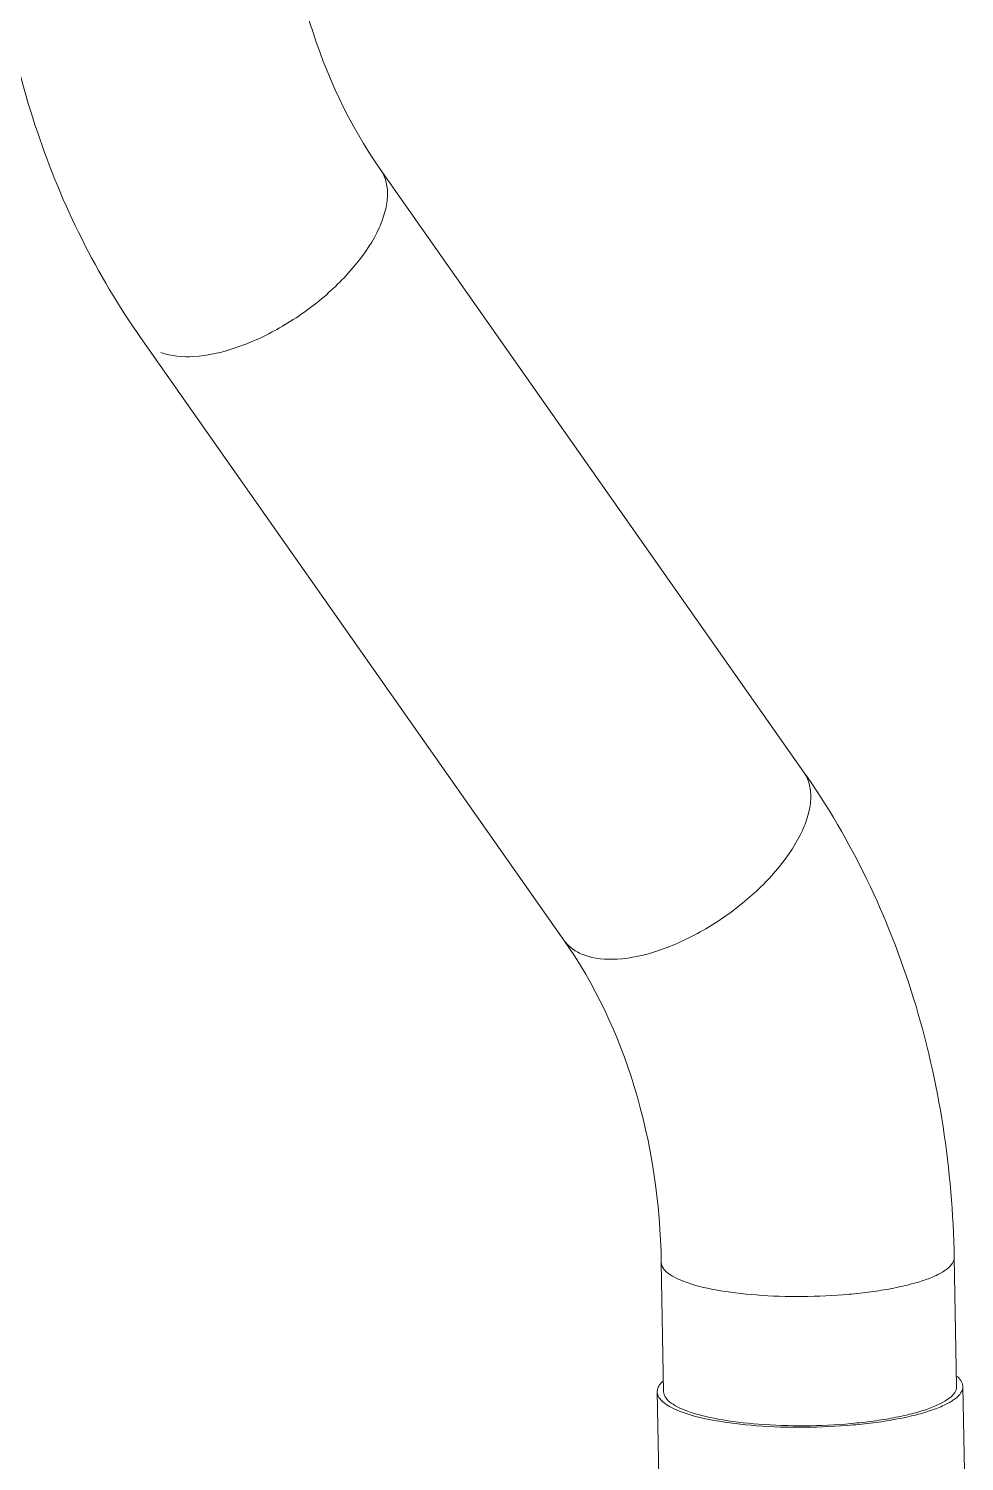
# Model space of a CAD drawing. Header units: millimetres. Extents: x 1334 to 1928, y -1757 to -1337.
# Drawn here: x 1848.82 to 1867.19, y -1496.4 to -1468.28 of the extents above; entities that cross this region are included whole.
import ezdxf

# ---------------------------------------------------------------- set-up
doc = ezdxf.new("R2010")
doc.units = ezdxf.units.MM
doc.header["$LTSCALE"] = 0.1
doc.layers.get('0').update_dxf_attribs({"lineweight": 13})

msp = doc.modelspace()

# ---------------------------------------------------------------- linework, layer by layer
at = {"color": 7, "linetype": 'Continuous'}
for p, q in [((1855.725, -1471.038), (1864.033, -1482.865)), ((1851.02, -1474.343), (1859.328, -1486.17)), ((1861.241, -1492.499), (1861.286, -1495.035)), ((1866.99, -1492.397), (1867.035, -1494.933)), ((1861.161, -1495.037), (1861.19, -1496.702)), ((1867.16, -1494.931), (1867.189, -1496.596))]:
    msp.add_line(p, q, dxfattribs=at)
msp.add_arc((1861.349, -1495.034), 0.188, 181.0016, 189.0027, dxfattribs=at)
for points, knots in [([(1853.812, -1464.709), (1853.833, -1465.876), (1854.154, -1468.112), (1855.115, -1470.169), (1855.725, -1471.038)], [0, 0, 0, 0, 0.523541, 1, 1, 1, 1]), ([(1848.1, -1465.712), (1848.201, -1467.27), (1848.774, -1470.32), (1850.155, -1473.112), (1851.02, -1474.343)], [0, 0, 0, 0, 0.509042, 1, 1, 1, 1]), ([(1851.415, -1474.636), (1851.62, -1474.712), (1852.13, -1474.749), (1852.928, -1474.563), (1853.778, -1474.171), (1854.582, -1473.611), (1855.25, -1472.951), (1855.654, -1472.345), (1855.829, -1471.872), (1855.879, -1471.557), (1855.85, -1471.273), (1855.774, -1471.108), (1855.725, -1471.038)], [0, 0, 0, 0, 0.101771, 0.230186, 0.378546, 0.534415, 0.683626, 0.813542, 0.868862, 0.917469, 0.96041, 1, 1, 1, 1]), ([(1864.033, -1482.865), (1864.082, -1482.934), (1864.158, -1483.1), (1864.187, -1483.384), (1864.137, -1483.698), (1863.962, -1484.172), (1863.558, -1484.777), (1862.89, -1485.438), (1862.086, -1485.997), (1861.236, -1486.39), (1860.438, -1486.576), (1859.928, -1486.539), (1859.723, -1486.462)], [0, 0, 0, 0, 0.03959, 0.082531, 0.131138, 0.186458, 0.316374, 0.465585, 0.621454, 0.769814, 0.898229, 1, 1, 1, 1]), ([(1864.033, -1482.865), (1864.504, -1483.535), (1865.343, -1484.97), (1866.574, -1488.116), (1866.96, -1490.683), (1866.99, -1492.397)], [0, 0, 0, 0, 0.24309, 0.490947, 1, 1, 1, 1]), ([(1859.328, -1486.17), (1859.938, -1487.039), (1860.899, -1489.096), (1861.22, -1491.333), (1861.241, -1492.499)], [0, 0, 0, 0, 0.476458, 1, 1, 1, 1]), ([(1859.723, -1486.462), (1859.643, -1486.432), (1859.493, -1486.355), (1859.374, -1486.235), (1859.328, -1486.17)], [0, 0, 0, 0, 0.517963, 1, 1, 1, 1]), ([(1861.241, -1492.499), (1861.242, -1492.534), (1861.268, -1492.611), (1861.364, -1492.709), (1861.509, -1492.798), (1861.625, -1492.848), (1861.691, -1492.873)], [0, 0, 0, 0, 0.170141, 0.381856, 0.656552, 1, 1, 1, 1]), ([(1861.691, -1492.873), (1861.889, -1492.947), (1862.36, -1493.058), (1863.137, -1493.15), (1864.014, -1493.177), (1864.767, -1493.142), (1865.349, -1493.078), (1865.746, -1493.014), (1866.101, -1492.937), (1866.405, -1492.848), (1866.652, -1492.749), (1866.836, -1492.643), (1866.957, -1492.53), (1866.991, -1492.438), (1866.99, -1492.397)], [0, 0, 0, 0, 0.114566, 0.260147, 0.423449, 0.588801, 0.667245, 0.740328, 0.806357, 0.863896, 0.911878, 0.949803, 0.978214, 1, 1, 1, 1]), ([(1867.136, -1494.841), (1867.131, -1494.831), (1867.107, -1494.791), (1867.074, -1494.756), (1867.047, -1494.733)], [0, 0, 0, 0, 0.226051, 1, 1, 1, 1]), ([(1861.182, -1494.945), (1861.178, -1494.952), (1861.166, -1494.981), (1861.16, -1495.014), (1861.161, -1495.037)], [0, 0, 0, 0, 0.262449, 1, 1, 1, 1]), ([(1861.163, -1495.063), (1861.175, -1495.14), (1861.277, -1495.251), (1861.449, -1495.353), (1861.566, -1495.403), (1861.63, -1495.427)], [0, 0, 0, 0, 0.383603, 0.660067, 1, 1, 1, 1]), ([(1861.267, -1494.835), (1861.258, -1494.844), (1861.225, -1494.876), (1861.196, -1494.914), (1861.182, -1494.945)], [0, 0, 0, 0, 0.276724, 1, 1, 1, 1]), ([(1861.736, -1495.409), (1861.67, -1495.384), (1861.554, -1495.334), (1861.409, -1495.244), (1861.313, -1495.147), (1861.286, -1495.069), (1861.286, -1495.035)], [0, 0, 0, 0, 0.343473, 0.618171, 0.829866, 1, 1, 1, 1]), ([(1861.63, -1495.427), (1861.837, -1495.505), (1862.328, -1495.62), (1863.14, -1495.716), (1864.055, -1495.744), (1864.839, -1495.708), (1865.447, -1495.641), (1865.861, -1495.575), (1866.232, -1495.494), (1866.55, -1495.401), (1866.807, -1495.298), (1866.999, -1495.187), (1867.125, -1495.07), (1867.161, -1494.973), (1867.16, -1494.931)], [0, 0, 0, 0, 0.114563, 0.260137, 0.423426, 0.588774, 0.667218, 0.740302, 0.806334, 0.863876, 0.911863, 0.949794, 0.978211, 1, 1, 1, 1]), ([(1867.035, -1494.933), (1867.036, -1494.974), (1867.002, -1495.067), (1866.88, -1495.179), (1866.697, -1495.285), (1866.45, -1495.384), (1866.146, -1495.473), (1865.79, -1495.55), (1865.393, -1495.614), (1864.811, -1495.678), (1864.059, -1495.713), (1863.182, -1495.686), (1862.405, -1495.594), (1861.934, -1495.483), (1861.736, -1495.409)], [0, 0, 0, 0, 0.021788, 0.050204, 0.088133, 0.13612, 0.193662, 0.259693, 0.332777, 0.411219, 0.576565, 0.739856, 0.885435, 1, 1, 1, 1]), ([(1867.16, -1494.931), (1867.159, -1494.908), (1867.153, -1494.876), (1867.14, -1494.848), (1867.136, -1494.841)], [0, 0, 0, 0, 0.737843, 1, 1, 1, 1])]:
    msp.add_open_spline(points, degree=3, knots=knots, dxfattribs=at)

doc.saveas('drawing.dxf')
